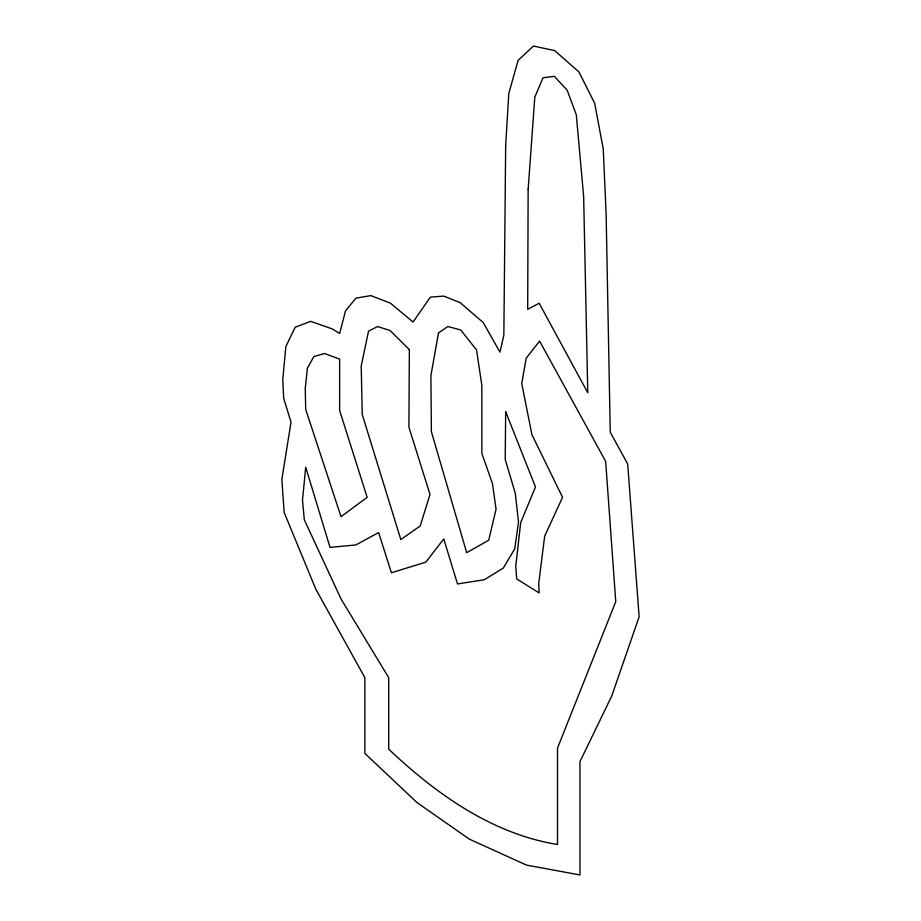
<?xml version="1.0" encoding="UTF-8"?>
<svg xmlns="http://www.w3.org/2000/svg" width="921" height="921" viewBox="0 0 921 921"><rect width="100%" height="100%" fill="white"/><g stroke="black" fill="none" stroke-linecap="round" stroke-linejoin="round"><path stroke-width="1.38" d="M528.147 189.369L527.687 309.329L539.153 303.239L587.771 392.749L583.649 196.518L576.304 114.837L567.14 90.177L554.292 76.305L542.999 77.79L534.802 97.096L528.147 189.369M409.361 349.658L408.901 427.171L430.003 494.427L420.195 525.972L400.831 539.556L362.252 414.531L361.205 366.005L368.538 331.111L377.598 326.564L390.101 330.512L409.361 349.658M505.675 145.679L503.845 335.279L499.942 352.098L483.249 322.603L460.143 302.641L443.795 296.113L430.406 297.126L413.034 322.039L390.55 303.239L370.887 295.618L355.932 298.151L345.548 310.791L339.642 333.46L332.308 328.924L310.63 321.348L295.157 327.231L285.867 346.561L282.77 379.337L283.691 398.309L291.024 422.14L281.861 479.334L284.152 512.433L315.857 589.267L364.866 677.672L364.866 753.413L417.04 802.594L469.226 839.077L526.432 865.084L579.977 874.95L579.977 761.609L611.74 696.011L639.139 616.771L627.673 463.977L610.255 432.202L606.122 213.856L603.255 148.972L594.655 103.221L578.952 71.976L554.753 50.62L533.42 46.05L518.062 60.418L508.772 93.654L505.675 145.679M505.675 411.675L505.215 459.475L515.311 493.368L518.523 522.23L514.712 548.928L503.269 568.107L484.204 579.781L457.518 583.937L443.761 538.912L425.893 562.098L391.413 572.77L378.635 532.557L355.828 544.944L330.017 547.385L305.703 467.154L302.491 500.253L304.333 519.847L341.104 599.076L388.72 677.672L388.72 749.164C436.07 793.937 491.826 833.758 557.504 844.499L557.504 748.105L615.758 601.678L605.661 461.386L539.614 341.104L526.202 358.165L521.735 383.539L531.935 434.677L562.547 497.34L544.668 536.137L538.704 583.672L539.153 592.94L516.681 578.906L515.772 566.185L520.699 522.564L535.492 487.013L505.675 411.675M307.395 368.204L305.242 388.512L305.703 409.431L341.023 516.669L367.168 497.34L339.642 410.49L339.642 359.121L324.595 353.503L313.842 356.531L307.395 368.204M438.488 332.965L430.913 375.515L431.373 431.673L466.694 552.681L488.706 540.236L496.051 509.255L492.493 483.64L481.833 453.385L481.833 385.392L476.548 349.934L460.73 329.983L447.825 326.495L438.488 332.965"/></g></svg>
